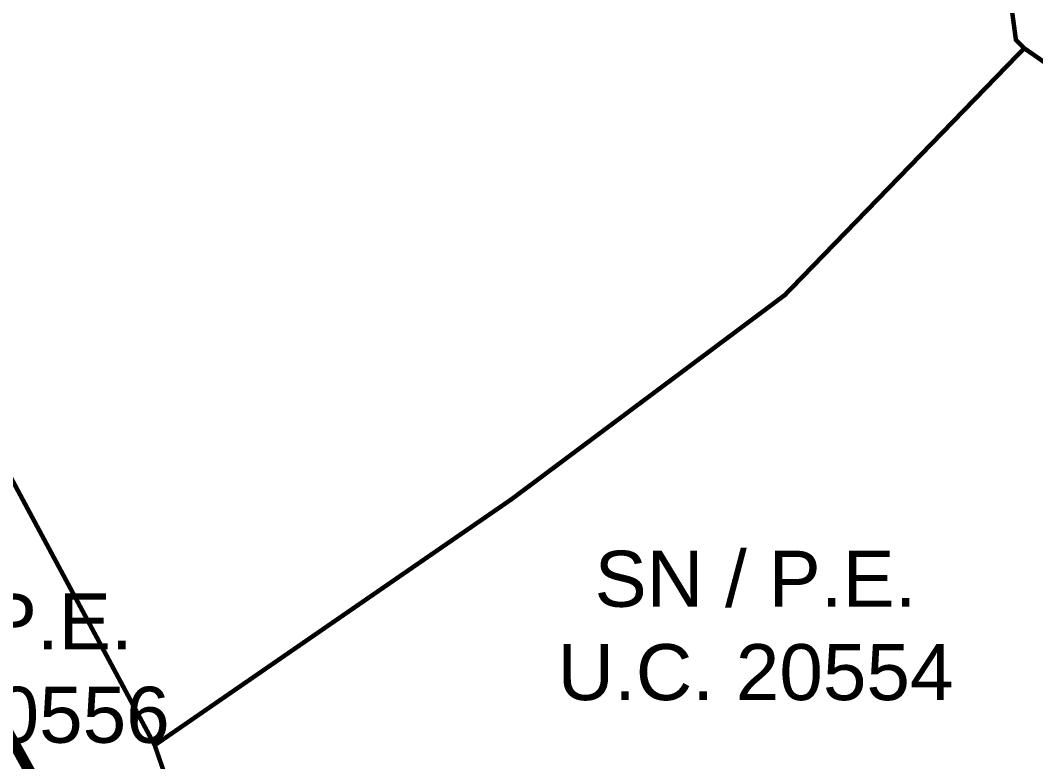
# Model space of a CAD drawing. Header units: metres. Extents: x 561401 to 594056, y 8460144 to 8508504.
# Drawn here: x 586691.64 to 586736.93, y 8502174.6 to 8502207.7 of the extents above; entities that cross this region are included whole.
import ezdxf

# ---------------------------------------------------------------- set-up
doc = ezdxf.new("R2010")
doc.units = ezdxf.units.M
for name, color, linetype in [('1.1. DERECHO DE VIA', 230, 'Continuous'), ('1.2. AFECTADOS BASE GRAFICA GORE', 76, 'Continuous'), ('1.2. BASE GRAFICA GORE', 76, 'Continuous'), ('1.2. BASE GRAFICA SUNARP', 150, 'Continuous'), ('1.3 ETIQUETA P.E. Y U.C.', 1, 'Continuous')]:
    doc.layers.add(name, color=color, linetype=linetype)
doc.styles.add('Arial', font='arial.ttf', dxfattribs={"height": 1})

msp = doc.modelspace()

# ---------------------------------------------------------------- linework, layer by layer
at = {"layer": '1.1. DERECHO DE VIA', "color": 230, "linetype": 'Continuous', "lineweight": 40, "ltscale": 0.2, "const_width": 0.5}
msp.add_lwpolyline([(586490.77, 8502338.988), (586510.049, 8502337.337), (586524.501, 8502328.457), (586534.939, 8502321.598), (586545.14, 8502316.314), (586558.192, 8502313.356), (586575.001, 8502302.518), (586591.81, 8502291.681), (586608.619, 8502280.843), (586625.199, 8502269.664), (586640.339, 8502256.632), (586652.952, 8502241.143), (586663.473, 8502224.14), (586673.504, 8502206.837), (586683.534, 8502189.534), (586693.233, 8502172.046), (586701.348, 8502153.779), (586707.143, 8502134.651), (586710.716, 8502114.979), (586713.262, 8502095.142), (586715.744, 8502075.297), (586715.042, 8502057.96), (586717.765, 8502038.147), (586720.488, 8502018.333)], dxfattribs=at)
at = {"layer": '1.2. AFECTADOS BASE GRAFICA GORE', "color": 64, "linetype": 'Continuous', "lineweight": -3, "const_width": 0.2}
msp.add_lwpolyline([(586660.919, 8502213.348), (586665.967, 8502205.936), (586671.054, 8502197.337), (586675.256, 8502190.234), (586683.194, 8502175.402), (586688.972, 8502164.604), (586694.01, 8502154.151), (586694.855, 8502151.045), (586704.024, 8502156.833), (586697.634, 8502175.339), (586685.785, 8502197.404), (586677.044, 8502206.942), (586672.781, 8502208.822)], dxfattribs=at)
at = {"layer": '1.2. BASE GRAFICA GORE', "color": 64, "linetype": 'Continuous', "lineweight": -3, "const_width": 0.2}
for points in [[(586672.69, 8502210.912), (586672.443, 8502210.661), (586672.781, 8502208.822), (586677.044, 8502206.942), (586685.785, 8502197.404), (586697.634, 8502175.339), (586713.548, 8502186.317), (586725.743, 8502195.435), (586736.422, 8502206.453), (586736.05, 8502206.832), (586733.041, 8502229.297), (586731.169, 8502246.054), (586731.169, 8502249.853), (586720.112, 8502238.455), (586713.251, 8502232.757), (586709.062, 8502233.527), (586702.606, 8502239.635), (586698.046, 8502244.484), (586697.559, 8502243.584), (586694.302, 8502237.446), (586685.941, 8502226.218), (586676.459, 8502214.691), (586672.69, 8502210.912)], [(586697.634, 8502175.339), (586704.024, 8502156.833), (586708.551, 8502159.673), (586726.469, 8502171.83), (586731.425, 8502171.82), (586740.932, 8502171.42), (586744.75, 8502175.219), (586742.111, 8502190.836), (586748.172, 8502198.284), (586736.422, 8502206.453), (586725.743, 8502195.435), (586713.548, 8502186.317), (586697.634, 8502175.339)]]:
    msp.add_lwpolyline(points, close=True, dxfattribs=at)
at = {"layer": '1.2. BASE GRAFICA SUNARP', "color": 64, "linetype": 'Continuous', "lineweight": -3, "const_width": 0.2}
msp.add_lwpolyline([(586730.715, 8502257.601), (586731.186, 8502251.383), (586731.169, 8502249.853), (586731.169, 8502246.054), (586733.041, 8502229.297), (586736.05, 8502206.832), (586736.422, 8502206.453), (586748.172, 8502198.284), (586758.132, 8502207.932), (586765.834, 8502214.651), (586763.872, 8502226.198), (586763.129, 8502244.084), (586762.791, 8502256.271), (586761.291, 8502269.219), (586760.145, 8502271.888), (586754.439, 8502274.178), (586746.061, 8502272.288), (586739.976, 8502269.638), (586734.632, 8502263.16), (586730.715, 8502257.601)], close=True, dxfattribs=at)

# ---------------------------------------------------------------- texts
at = {"layer": '1.3 ETIQUETA P.E. Y U.C.', "color": 1, "char_height": 2.5, "attachment_point": 5, "style": 'Arial'}
for s, insert in [('SN / P.E.\\PU.C. 20554', (586724.434, 8502180.667)), ('SN / P.E.\\PU.C. 20556', (586689.472, 8502178.763))]:
    msp.add_mtext(s, dxfattribs=dict(at, insert=insert))

doc.saveas('drawing.dxf')
